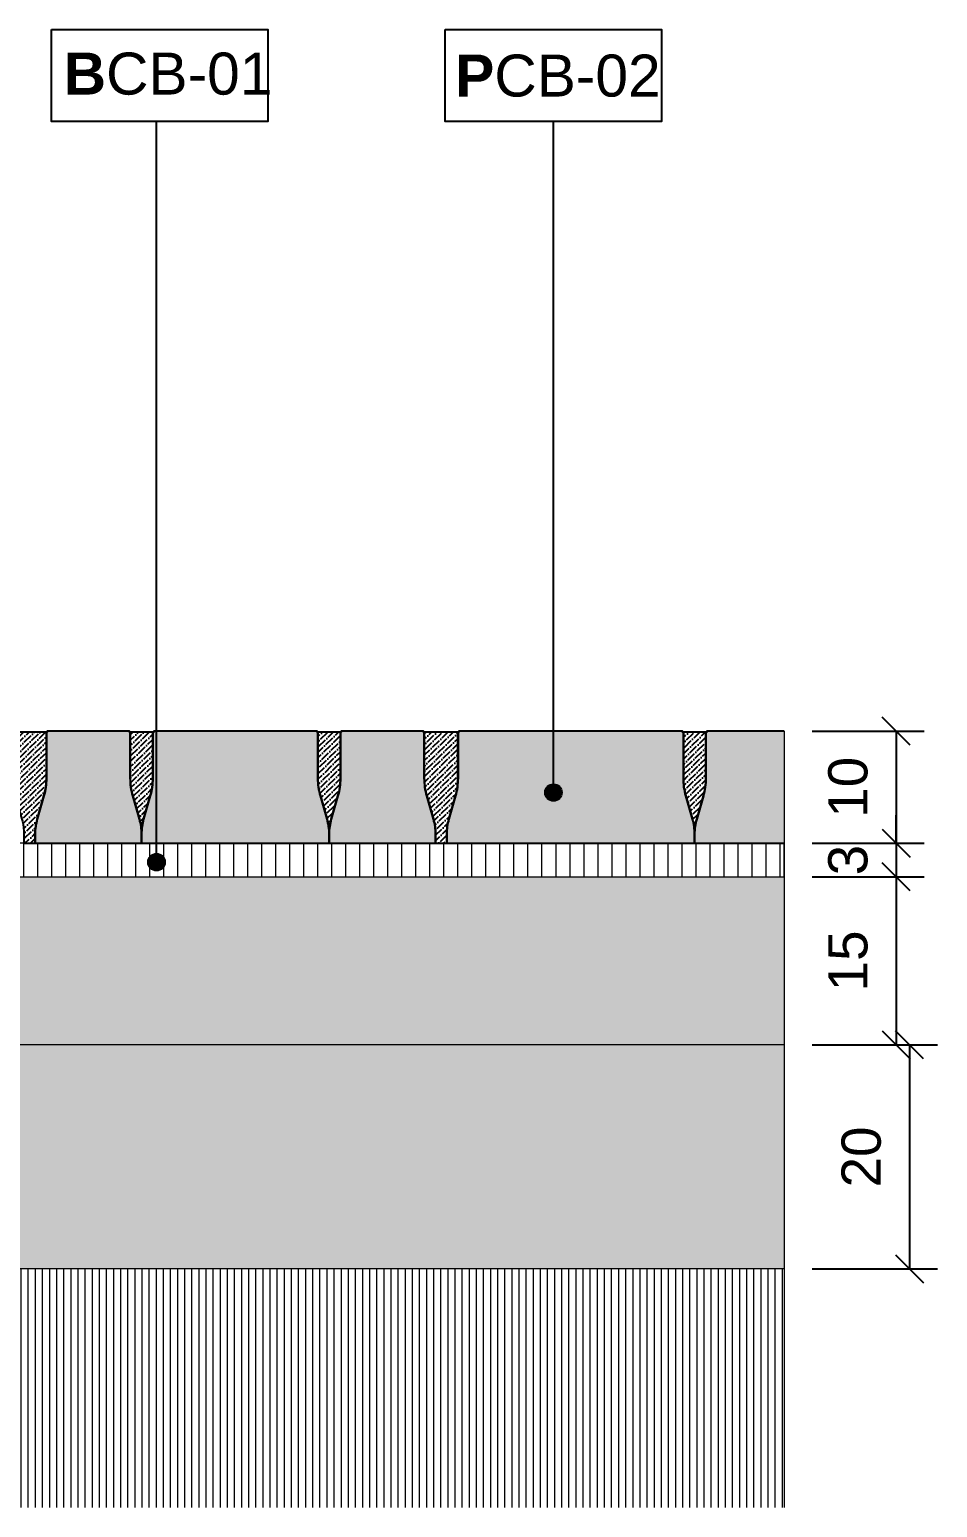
# Model space of a CAD drawing. Header units: metres. Extents: x -325 to 301, y -147 to 149.
# Drawn here: x 70.165 to 70.975, y 58.043 to 59.362 of the extents above; entities that cross this region are included whole.
import ezdxf

# ---------------------------------------------------------------- set-up
doc = ezdxf.new("R2010")
doc.units = ezdxf.units.M
doc.layers.get('Defpoints').update_dxf_attribs({"lineweight": 13})
doc.layers.add('-aux', color=50, linetype='Continuous', plot=False)
doc.layers.add('0-TX-1_25', color=7, linetype='Continuous', true_color=0x3f4f7f)
doc.layers.add('EIT_3 TR sorra', color=7, linetype='Continuous', true_color=0xd8ceb0)
for name, color, linetype, lineweight, true_color in [('03-TR-Paviment_05_Open Joint Precast Pavements', 7, 'Continuous', 5, 0xb3b3b3), ('3-TR sorra granitica', 7, 'Continuous', 0, 0xf2dac9), ('3-TR tot_u', 7, 'Continuous', 5, 0x787878)]:
    doc.layers.add(name, color=color, linetype=linetype, lineweight=lineweight, true_color=true_color)
for name, color, linetype, lineweight in [('1-CM', 7, 'Continuous', 0), ('2-L-secció', 1, 'Continuous', 0), ('3-TR Seleccionat', 44, 'Continuous', 0), ('3-TR Tot-u', 37, 'Continuous', 0)]:
    doc.layers.add(name, color=color, linetype=linetype, lineweight=lineweight)
for name, color, linetype in [('1-L- kodolé', 7, 'Continuous'), ('A-KEYPLAN_HATCH', 7, 'Continuous'), ('A_TEXT_2', 7, 'Continuous')]:
    doc.layers.add(name, color=color, linetype=linetype)
doc.styles.get("Standard").update_dxf_attribs({"font": 'arial.ttf'})
doc.dimstyles.new('ISO-25', dxfattribs={"dimtxt": 0.1, "dimasz": 0.1, "dimexe": 0.1, "dimexo": 0.1, "dimgap": 0.1, "dimtad": 1, "dimdec": 0, "dimlfac": 100, "dimzin": 9, "dimtxsty": 'Standard', "dimblk": 'OBLIQUE', "dimcen": 0.1, "dimadec": 0, "dimazin": 0, "dimtfac": 1, "dimtdec": 0, "dimtmove": 0, "dimatfit": 3, "dimldrblk": 'OBLIQUE', "dimfxl": 1, "dimarcsym": 0})

# ---------------------------------------------------------------- blocks, each defined once
blk = doc.blocks.new('hatch keyplan 2')
at = {"layer": 'A-KEYPLAN_HATCH'}
blk.add_lwpolyline([(0, 0.005476596624248486), (0.012874798693294, 0.005476596623793739), (0.012874798693294, -2.273736754432321e-13), (0, 0)], close=True, dxfattribs=at)
blk = doc.blocks.new('hatch keyplan')
at = {"layer": 'A-KEYPLAN_HATCH'}
blk.add_blockref('hatch keyplan 2', (1.430579833341536, 0.8521467901477053), dxfattribs=at)
blk = doc.blocks.new('B-CB01')
at = {"layer": 'A-KEYPLAN_HATCH'}
blk.add_blockref('hatch keyplan', (-1.430579833341536, -0.8521467901477052), dxfattribs=at)
at = {"layer": 'A_TEXT_2', "insert": (-0.0007977308478921419, 0.004105509799023688), "char_height": 0.0025, "attachment_point": 1}
blk.add_mtext_dynamic_manual_height_columns('\\pi0.00152;{\\fArial|b1|i0|c0|p34;B}CB-01', width=0.01456192034901793, gutter_width=0.015, heights=[0], dxfattribs=at)
blk = doc.blocks.new('POINT')
at = {"layer": '0-TX-1_25'}
h = blk.add_hatch(dxfattribs=at)
h.set_pattern_fill('ANGLE', color=256)
h.set_pattern_definition([(0, (-83.74681484067048, -12.72584030761209), (0, 6.985), [5.08, -1.905]), (90, (-83.74681484067048, -12.72584030761209), (-6.985, 4.277078946022131e-16), [5.08, -1.905])])
edge = h.paths.add_edge_path()
edge.add_arc((0, 0), 0.0075, 0, 360)
h = blk.add_hatch(color=256, dxfattribs=at)
h.dxf.hatch_style = 1
edge = h.paths.add_edge_path()
edge.add_arc((0, 0), 0.0075, 0, 360)
blk.add_circle((0, 0), 0.0075, dxfattribs=at)
blk = doc.blocks.new('PCB03')
at = {"layer": 'A-KEYPLAN_HATCH'}
blk.add_blockref('hatch keyplan', (-1.42957983326266, -0.8521467901535917), dxfattribs=at)
at = {"layer": 'A_TEXT_2', "insert": (0.0002022692309803231, 0.0039881901570753), "char_height": 0.0025, "attachment_point": 1}
blk.add_mtext_dynamic_manual_height_columns('\\pi0.00139;{\\fArial|b1|i0|c0|p34;P}CB-02', width=0.01456192034901793, gutter_width=0.015, heights=[0], dxfattribs=at)
blk = doc.blocks.new('_Oblique')
at = {"color": 0, "lineweight": -2}
blk.add_line((-0.499999999995058, -0.4999999998130015), (0.500000000028669, 0.500000000163238), dxfattribs=at)
blk = doc.blocks.new('*D1254')
at = {"layer": '0-TX-1_25', "color": 0, "lineweight": -2, "transparency": 16777216}
for p, q in [((70.8635911188632, 58.73575805914861), (70.96341503581162, 58.73575805914861)), ((70.93841503581162, 58.73575805914861), (70.93841503581162, 58.63575827706367)), ((70.86359127852428, 58.63575827706367), (70.96341503581162, 58.63575827706367))]:
    blk.add_line(p, q, dxfattribs=at)
at = {"layer": 'Defpoints', "color": 0, "transparency": 16777216}
for p in [(70.83859111886319, 58.73575805914861), (70.83859127852428, 58.63575827706367), (70.93841503581162, 58.63575827706367)]:
    blk.add_point(p, dxfattribs=at)
at = {"layer": '0-TX-1_25', "color": 0, "lineweight": -2, "transparency": 16777216, "xscale": 0.025, "yscale": 0.025, "zscale": 0.025}
for p, rotation in [((70.93841503581162, 58.73575805914861), 90), ((70.93841503581162, 58.63575827706367), 270)]:
    blk.add_blockref('_Oblique', p, dxfattribs=dict(at, rotation=rotation))
at = {"layer": '0-TX-1_25', "color": 0, "transparency": 16777216, "insert": (70.89554498124136, 58.6857581681061), "char_height": 0.035, "attachment_point": 5, "rotation": 90}
blk.add_mtext('10', dxfattribs=at)
blk = doc.blocks.new('*D1255')
at = {"layer": '0-TX-1_25', "color": 0, "lineweight": -2, "transparency": 16777216}
for p, q in [((70.93841503581119, 58.63575803531209), (70.93841503581119, 58.66075803531209)), ((70.8635911188632, 58.63575803531209), (70.9634150358112, 58.63575803531209)), ((70.93841503581119, 58.63575803531209), (70.93841503581119, 58.60575823815276)), ((70.86359111746621, 58.60575823815276), (70.9634150358112, 58.60575823815276)), ((70.93841503581119, 58.60575823815276), (70.93841503581119, 58.58075823815276))]:
    blk.add_line(p, q, dxfattribs=at)
at = {"layer": 'Defpoints', "color": 0, "transparency": 16777216}
for p in [(70.83859111886319, 58.63575803531209), (70.83859111746621, 58.60575823815276), (70.93841503581119, 58.60575823815276)]:
    blk.add_point(p, dxfattribs=at)
at = {"layer": '0-TX-1_25', "color": 0, "lineweight": -2, "transparency": 16777216, "xscale": 0.025, "yscale": 0.025, "zscale": 0.025}
for p, rotation in [((70.93841503581119, 58.63575803531209), 270), ((70.93841503581119, 58.60575823815276), 90)]:
    blk.add_blockref('_Oblique', p, dxfattribs=dict(at, rotation=rotation))
at = {"layer": '0-TX-1_25', "color": 0, "transparency": 16777216, "insert": (70.89553304399674, 58.62075813673238), "char_height": 0.035, "attachment_point": 5, "rotation": 90}
blk.add_mtext('3', dxfattribs=at)
blk = doc.blocks.new('*D1256')
at = {"layer": '0-TX-1_25', "color": 0, "lineweight": -2, "transparency": 16777216}
for p, q in [((70.86359111746621, 58.60575823815276), (70.96341503581174, 58.60575823815276)), ((70.93841503581173, 58.60575823815276), (70.93841503581173, 58.45575805428816)), ((70.86359111746621, 58.45575805428816), (70.96341503581174, 58.45575805428816))]:
    blk.add_line(p, q, dxfattribs=at)
at = {"layer": 'Defpoints', "color": 0, "transparency": 16777216}
for p in [(70.83859111746621, 58.60575823815276), (70.83859111746621, 58.45575805428816), (70.93841503581173, 58.45575805428816)]:
    blk.add_point(p, dxfattribs=at)
at = {"layer": '0-TX-1_25', "color": 0, "lineweight": -2, "transparency": 16777216, "xscale": 0.025, "yscale": 0.025, "zscale": 0.025}
for p, rotation in [((70.93841503581173, 58.60575823815276), 90), ((70.93841503581173, 58.45575805428816), 270)]:
    blk.add_blockref('_Oblique', p, dxfattribs=dict(at, rotation=rotation))
at = {"layer": '0-TX-1_25', "color": 0, "transparency": 16777216, "insert": (70.89554498124147, 58.53075814622043), "char_height": 0.035, "attachment_point": 5, "rotation": 90}
blk.add_mtext('15', dxfattribs=at)
blk = doc.blocks.new('*D1257')
at = {"layer": '0-TX-1_25', "color": 0, "lineweight": -2, "transparency": 16777216}
for p, q in [((70.8635911188632, 58.45575805428816), (70.97529335593393, 58.45575805428816)), ((70.95029335593392, 58.45575805428816), (70.95029335593392, 58.25575824090895)), ((70.86356763700488, 58.25575824090895), (70.97529335593393, 58.25575824090895))]:
    blk.add_line(p, q, dxfattribs=at)
at = {"layer": 'Defpoints', "color": 0, "transparency": 16777216}
for p in [(70.83859111886319, 58.45575805428816), (70.83856763700487, 58.25575824090895), (70.95029335593392, 58.25575824090895)]:
    blk.add_point(p, dxfattribs=at)
at = {"layer": '0-TX-1_25', "color": 0, "lineweight": -2, "transparency": 16777216, "xscale": 0.025, "yscale": 0.025, "zscale": 0.025}
for p, rotation in [((70.95029335593392, 58.45575805428816), 90), ((70.95029335593392, 58.25575824090895), 270)]:
    blk.add_blockref('_Oblique', p, dxfattribs=dict(at, rotation=rotation))
at = {"layer": '0-TX-1_25', "color": 0, "transparency": 16777216, "insert": (70.90742330136366, 58.35575814759852), "char_height": 0.035, "attachment_point": 5, "rotation": 90}
blk.add_mtext('20', dxfattribs=at)

msp = doc.modelspace()

# ---------------------------------------------------------------- hatches: boundary and pattern name
at = {"layer": '03-TR-Paviment_05_Open Joint Precast Pavements'}
h = msp.add_hatch(color=256, dxfattribs=at)
h.dxf.hatch_style = 1
edge = h.paths.add_edge_path()
edge.add_line((70.26484934804806, 58.63575806146221), (70.26484934944504, 58.64395383981721))
edge.add_arc((70.21643178617005, 58.64395383878681), 0.04841756327499525, 1.219342830795449e-06, 15.99902034572975)
edge.add_line((70.26297396333733, 58.65729873211788), (70.25702732248077, 58.67803846722202))
edge.add_arc((70.31195849470622, 58.6937887080544), 0.05714458651823488, 179.9999984310458, 195.9990175573292, ccw=False)
edge.add_line((70.25481390818798, 58.69378870961921), (70.25481390772232, 58.73491398388254))
edge.add_line((70.25481390772232, 58.73491398388254), (70.25401670258337, 58.73491398481386))
edge.add_line((70.25401670258337, 58.73491398481386), (70.2540167035147, 58.73575806062402))
edge.add_line((70.2540167035147, 58.73575806062402), (70.18071890860641, 58.73575806108968))
edge.add_line((70.18071890860641, 58.73575806108968), (70.18071890860641, 58.73491398295121))
edge.add_line((70.18071890860641, 58.73491398295121), (70.17992170253613, 58.73491398760783))
edge.add_line((70.17992170253613, 58.73491398760783), (70.17992170346746, 58.69378871008487))
edge.add_arc((70.12277711529244, 58.69378870828723), 0.0571445881750208, -15.999017323880423, 1.8024007886197069e-06, ccw=False)
edge.add_line((70.17770828917467, 58.67803846722202), (70.17176164924943, 58.65729872792693))
edge.add_arc((70.21830381505208, 58.64395383788246), 0.0484175514447011, 164.0009796861759, 179.9999988125665)
edge.add_line((70.16988626360738, 58.64395383888589), (70.1698862645387, 58.63575806053089))
edge.add_line((70.1698862645387, 58.63575806053089), (70.26484934804806, 58.63575806146221))
h = msp.add_hatch(color=256, dxfattribs=at)
h.dxf.hatch_style = 1
edge = h.paths.add_edge_path()
edge.add_line((70.43234051024386, 58.63575806099655), (70.4323405097782, 58.64395383981721))
edge.add_arc((70.38392295051526, 58.64395384329149), 0.04841755926294423, 359.9999958886527, 375.9990150150401)
edge.add_line((70.43046512506747, 58.65729873118656), (70.42451848467657, 58.6780384662907))
edge.add_arc((70.47944966163953, 58.69378870947835), 0.05714459172141124, 179.999999391869, 195.9990185181498, ccw=False)
edge.add_line((70.42230506991812, 58.69378871008487), (70.42230506945246, 58.7349139843482))
edge.add_line((70.42230506945246, 58.7349139843482), (70.42150786431351, 58.73491398481386))
edge.add_line((70.42150786431351, 58.73491398481386), (70.42150786431351, 58.73575806062402))
edge.add_line((70.42150786431351, 58.73575806062402), (70.27568199304709, 58.73575806202101))
edge.add_line((70.27568199304709, 58.73575806202101), (70.27568199397841, 58.73491398341687))
edge.add_line((70.27568199397841, 58.73491398341687), (70.2748847883738, 58.73491398807349))
edge.add_line((70.2748847883738, 58.73491398807349), (70.27488478883946, 58.69378871055054))
edge.add_arc((70.21774020019878, 58.69378871206645), 0.05714458864068208, 344.0009793537936, 359.99999848007474, ccw=False)
edge.add_line((70.27267137361535, 58.67803846768768), (70.26672473415577, 58.65729872792693))
edge.add_arc((70.31326690161521, 58.64395383764963), 0.0484175531014875, 164.0009799617028, 179.9999990880909)
edge.add_line((70.26484934851372, 58.64395383842023), (70.26484934804806, 58.63575806146221))
edge.add_line((70.26484934804806, 58.63575806146221), (70.43234051024386, 58.63575806099655))
h = msp.add_hatch(color=256, dxfattribs=at)
h.dxf.hatch_style = 1
edge = h.paths.add_edge_path()
edge.add_line((70.52730359561586, 58.63575805354597), (70.52730359561586, 58.6439538328323))
edge.add_arc((70.47888603376482, 58.64395382991228), 0.04841756185103927, 3.455446624970365e-06, 15.99902258183602)
edge.add_line((70.52542820904249, 58.6572987246673), (70.51948156911725, 58.67803845930578))
edge.add_arc((70.57441274299948, 58.69378870037099), 0.0571445881750213, 179.9999981975992, 195.9990173238804, ccw=False)
edge.add_line((70.51726815482446, 58.69378870216863), (70.5172681543588, 58.73491397736328))
edge.add_line((70.5172681543588, 58.73491397736328), (70.51647094921985, 58.73491397876026))
edge.add_line((70.51647094921985, 58.73491397876026), (70.51647094968551, 58.7357580536391))
edge.add_line((70.51647094968551, 58.7357580536391), (70.44317315524289, 58.73575805410476))
edge.add_line((70.44317315524289, 58.73575805410476), (70.44317315524289, 58.73491397689762))
edge.add_line((70.44317315524289, 58.73491397689762), (70.44237594963828, 58.73491397969158))
edge.add_line((70.44237594963828, 58.73491397969158), (70.44237594917261, 58.69378870403128))
edge.add_arc((70.38523135602726, 58.69378870153514), 0.05714459314535252, -15.99901662354199, 2.502740585441643e-06, ccw=False)
edge.add_line((70.44016253487983, 58.67803845977144), (70.43421589495459, 58.65729872094201))
edge.add_arc((70.48075806619325, 58.6439538335126), 0.04841755594938513, 164.0009844339112, 180.0000035602989)
edge.add_line((70.43234051024386, 58.64395383050399), (70.43234051024386, 58.63575805308031))
edge.add_line((70.43234051024386, 58.63575805308031), (70.52730359561586, 58.63575805354597))
h = msp.add_hatch(color=256, dxfattribs=at)
h.dxf.hatch_style = 1
edge = h.paths.add_edge_path()
edge.add_line((70.75854033423433, 58.63575804376708), (70.75854033563131, 58.64395382258775))
edge.add_arc((70.71012277755949, 58.64395382251563), 0.04841755807181869, 8.533618166016224e-08, 15.99901921172602)
edge.add_line((70.75666494998926, 58.65729871349143), (70.7507183091327, 58.67803844859557))
edge.add_arc((70.80564948632849, 58.69378869012644), 0.05714459148858048, 179.999997730706, 195.9990168569869, ccw=False)
edge.add_line((70.74850489483991, 58.69378869238975), (70.74850489483991, 58.73491396665307))
edge.add_line((70.74850489483991, 58.73491396665307), (70.7477076892353, 58.73491396711873))
edge.add_line((70.7477076892353, 58.73491396711873), (70.7477076892353, 58.73575804432588))
edge.add_line((70.7477076892353, 58.73575804432588), (70.54813623992571, 58.73575804479154))
edge.add_line((70.54813623992571, 58.73575804479154), (70.54813624039137, 58.73491396665307))
edge.add_line((70.54813624039137, 58.73491396665307), (70.54733903525242, 58.7349139699127))
edge.add_line((70.54733903525242, 58.7349139699127), (70.5473390343211, 58.69378869378673))
edge.add_arc((70.49019444472214, 58.69378869009947), 0.05714458959896274, -15.999015429272617, 3.6970104133615678e-06, ccw=False)
edge.add_line((70.54512562049398, 58.67803845045822), (70.53917898010307, 58.65729871116312))
edge.add_arc((70.58572114637138, 58.64395382443221), 0.04841755097903953, 164.0009836073357, 180.0000027337263)
edge.add_line((70.53730359539234, 58.64395382212209), (70.53730359492668, 58.63575804376708))
edge.add_line((70.53730359492668, 58.63575804376708), (70.75854033423433, 58.63575804376708))
h = msp.add_hatch(color=256, dxfattribs=at)
h.dxf.hatch_style = 1
edge = h.paths.add_edge_path()
edge.add_line((70.83859111886315, 58.73575806135791), (70.83859111886315, 58.63575806123966))
edge.add_line((70.83859111886316, 58.63575806123966), (70.75854033516565, 58.63575806146221))
edge.add_line((70.75854033516565, 58.63575806146221), (70.75854033563131, 58.64395383842023))
edge.add_arc((70.80695788873302, 58.6439538376496), 0.0484175531017139, 524.0009799617446, 539.9999990880573, ccw=False)
edge.add_line((70.76041572127336, 58.65729872792693), (70.76636236073293, 58.67803846768769))
edge.add_arc((70.711431187317, 58.69378871206639), 0.05714458864004259, 344.0009793947652, 359.9999985212207)
edge.add_line((70.76857577595705, 58.69378871055054), (70.76857577549139, 58.73491398807349))
edge.add_line((70.76857577549139, 58.73491398807349), (70.769372981096, 58.73491398341687))
edge.add_line((70.769372981096, 58.73491398341687), (70.76937298016468, 58.73575806202101))
edge.add_line((70.76937298016468, 58.73575806202101), (70.83859111886315, 58.73575806135791))
at = {"layer": '3-TR Seleccionat'}
h = msp.add_hatch(dxfattribs=at)
h.set_pattern_fill('ANSI31', color=256, scale=0.002, angle=225, style=0)
h.set_pattern_definition([(270, (441145.4500372622, -650778.3606754715), (-0.00635, -1.734723475976807e-18), [])])
h.paths.add_polyline_path([(70.83859111886316, 58.25575823815273), (70.83859111700285, 58.04290492563746), (68.00319703128964, 58.0429049251718), (68.00319703119655, 58.25438388771381), (69.59463289343628, 58.25575828026784)])
at = {"layer": '3-TR sorra granitica'}
h = msp.add_hatch(dxfattribs=at)
h.set_pattern_fill('LINE', color=256, scale=0.09999999999999998, angle=54.35352778411538, style=0)
h.set_pattern_definition([(90.00000002286345, (91.6722997689965, 266.791406627779), (-0.0125, -4.988090669677536e-12), [])])
h.paths.add_polyline_path([(69.26185970712761, 58.60575825360166), (69.27004910257507, 58.63575825439423), (68.00319703170875, 58.63575823608519), (68.00319703077743, 58.60575823582442)])
h.paths.add_polyline_path([(69.57657580061712, 58.63575825882426), (69.58395842180398, 58.60575825815096), (70.83859111746618, 58.6057582758713), (70.83859111793184, 58.63575827706339)])
at = {"layer": '3-TR Tot-u'}
h = msp.add_hatch(dxfattribs=at)
h.set_pattern_fill('EARTH', color=256, scale=0.005, angle=-80.8247561036608, style=0)
h.set_pattern_definition([(279.1752438963392, (-118.9625174717181, 17.96984594188383), (0.03640645211205976, -0.02628108149624554), [0.03175, -0.03175]), (279.1752438963392, (-118.9507635591665, 17.9717444488743), (0.03640645211205976, -0.02628108149624554), [0.03175, -0.03175]), (279.1752438963392, (-118.939009646615, 17.97364295586476), (0.03640645211205976, -0.02628108149624554), [0.03175, -0.03175]), (9.175243896339197, (-118.934458840101, 17.97035782067773), (0.02628108149624554, 0.03640645211205976), [0.03175, -0.03175]), (9.175243896339197, (-118.9325603331105, 17.95860390812618), (0.02628108149624554, 0.03640645211205976), [0.03175, -0.03175]), (9.175243896339197, (-118.93066182612, 17.94684999557462), (0.02628108149624554, 0.03640645211205976), [0.03175, -0.03175])])
h.paths.add_polyline_path([(69.18186206277434, 58.25575826276072), (69.22757500538798, 58.45575829269485), (68.00319703124309, 58.45575833414706), (68.00319703124309, 58.25575828026784)])
h.paths.add_polyline_path([(69.62713008555798, 58.45575827916763), (69.68469231758294, 58.25575825529202), (70.83859111209202, 58.25575823815273), (70.83859111886316, 58.45575823815273)])
at = {"layer": '3-TR tot_u'}
h = msp.add_hatch(dxfattribs=at)
h.set_pattern_fill('AR-CONC', color=256, scale=0.0002, angle=90.26641431039367)
h.set_pattern_definition([(140.2664143103937, (269988.4054339312, -738412.7967293523), (0.003018358551071247, 0.03645136258436954), [0.00381, -0.04191]), (85.26641431039367, (269988.4054339312, -738412.7967293523), (-0.03817818106754276, -0.007226282933233686), [0.003048, -0.033528116834]), (190.7178590103937, (269988.4056854604, -738412.7936917485), (-0.03515982095845395, 0.02922507956224307), [0.00323800176, -0.03561804892000001]), (136.4506143103937, (269988.395274041, -738412.7967765942), (0.00815628255818146, 0.05425431968784703), [0.005715, -0.062865]), (186.9019719203937, (269988.3959537258, -738412.7922554049), (-0.04970546584793135, 0.04725021761608914), [0.004857004628, -0.053427121632]), (81.45056548039366, (269988.395274041, -738412.7967765942), (-0.04970546584550613, 0.04725021761879526), [0.004571993414, -0.050291946384]), (111.2664143103937, (269988.3977903926, -738412.7916848386), (0.02031182351307306, 0.03041765279537408), [0.00381, -0.04191]), (56.2664143103937, (269988.3977903926, -738412.7916848386), (-0.03689466829018208, 0.01218898497184377), [0.003048, -0.033528]), (161.7178593103937, (269988.3994830446, -738412.7891500342), (-0.01658284496692729, 0.04260663769872181), [0.003238001759999998, -0.03561798751999996]), (127.7664143103937, (269988.4054339312, -738412.7967293523), (-0.01691369723239765, 0.0005390813352213942), [0, -0.0331216, 0, -0.034036, 0, -0.033655]), (97.76641431039367, (269988.4054339312, -738412.7967293523), (-0.02009803784807661, 0.01327062430379522), [0, -0.0194056, 0, -0.0323596, 0, -0.012827]), (57.76641431039366, (269988.4054866059, -738412.8080576299), (0.001019642850235293, 0.02712315336894964), [0, -0.0127, 0, -0.039624, 0, -0.052578]), (47.76641431039366, (269988.4055102268, -738412.8131375749), (-0.005222997154178432, 0.02960187044262312), [0, -0.01651, 0, -0.0263144, 0, -0.037338])])
h.paths.add_polyline_path([(69.22757499848511, 58.45575826249408), (69.2618596527582, 58.60575805443165), (68.00319703124309, 58.60575823582442), (68.00319703124309, 58.45575828099357)])
h.paths.add_polyline_path([(69.58395847193043, 58.60575805445713), (69.62713009209435, 58.45575825645707), (70.83859111886316, 58.45575823815273), (70.83859111886316, 58.6057582758713)])
at = {"layer": 'EIT_3 TR sorra'}
h = msp.add_hatch(dxfattribs=at)
h.set_pattern_fill('ANSI36', color=256, scale=0.001075000000000009, angle=-0.5853068080104545, style=0, double=1)
h.set_pattern_definition([(44.41469319198954, (38.93384821601498, -11.57189417253867), (0.001877787426372729, 0.006618133599094154), [0.00853281250000004, -0.00170656250000001, 0, -0.00170656250000001])])
edge = h.paths.add_edge_path()
edge.add_line((70.1598862670572, 58.63575513885177), (70.16988626453869, 58.63575825540823))
edge.add_line((70.16988626453869, 58.63575825540823), (70.16988371176069, 58.64395403440812))
edge.add_arc((70.21830125857782, 58.64396911696858), 0.04841754916632017, 164.0188290939622, 180.0178482200737, ccw=False)
edge.add_line((70.17175493987799, 58.65729950641398), (70.17769511592942, 58.67804109777652))
edge.add_arc((70.12275904094975, 58.69377422298586), 0.05714458472178788, 344.0188335243519, 360.0178526505693)
edge.add_line((70.17990362289754, 58.69379202852573), (70.1798908062369, 58.73492078929905))
edge.add_line((70.1798908062369, 58.73492078929905), (70.14981993034448, 58.73491141808206))
edge.add_line((70.14981993034448, 58.73491141808206), (70.1498327479263, 58.69378265757882))
edge.add_arc((70.20697733615843, 58.6938004600788), 0.05714459100517892, 180.0178496006768, 196.0168687269884)
edge.add_line((70.15205106945783, 58.67803310432448), (70.15800417083761, 58.65729522084563))
edge.add_arc((70.11146616544308, 58.64393583181302), 0.04841755075824079, 0.017851212097582447, 16.016870338310184, ccw=False)
edge.add_line((70.15988371385134, 58.64395091690238), (70.1598862670572, 58.63575513885177))
edge.add_line((70.1598862670572, 58.63575513885177), (70.16988626453869, 58.63575825540823))
h = msp.add_hatch(dxfattribs=at)
h.set_pattern_fill('ANSI36', color=256, scale=0.001075000000000009, angle=-0.5853068080104545, style=0, double=1)
h.set_pattern_definition([(44.41469319198954, (38.93384804153639, -11.57192395341143), (0.001877787426372729, 0.006618133599094154), [0.00853281250000004, -0.00170656250000001, 0, -0.00170656250000001])])
edge = h.paths.add_edge_path()
edge.add_line((70.26484952088063, 58.63575806146221), (70.2648469672095, 58.64395383949412))
edge.add_arc((70.31326451836644, 58.64396892624439), 0.0484175535074356, 164.0188340504449, 180.0178531765575, ccw=False)
edge.add_line((70.26671819434009, 58.65729931285841), (70.27265837089422, 58.6780409033091))
edge.add_arc((70.21772228525943, 58.69377403126273), 0.05714459572067044, 344.018833820474, 360.0178529466926)
edge.add_line((70.27486687820601, 58.69379183710137), (70.2748540626606, 58.73492060491009))
edge.add_line((70.2748540626606, 58.73492060491009), (70.25478318619498, 58.73491434823062))
edge.add_line((70.25478318619498, 58.73491434823062), (70.25479600032583, 58.69378558083105))
edge.add_arc((70.31194059055483, 58.69380338649447), 0.0571445930030311, 180.0178527718653, 196.0168718981762)
edge.add_line((70.25701432280661, 58.67803602714886), (70.26296742282797, 58.65729814268333))
edge.add_arc((70.21642942611219, 58.64393874332497), 0.04841754526547819, 0.017865790663677217, 16.016884916877416, ccw=False)
edge.add_line((70.26484696902385, 58.64395384073217), (70.26484952184862, 58.63575806056906))
h = msp.add_hatch(dxfattribs=at)
h.set_pattern_fill('ANSI36', color=256, scale=0.001075000000000009, angle=-0.5853068080104545, style=0, double=1)
h.set_pattern_definition([(44.41469319198954, (38.76635706655822, -11.5719305785216), (0.001877787426372729, 0.006618133599094154), [0.00853281250000004, -0.00170656250000001, 0, -0.00170656250000001])])
edge = h.paths.add_edge_path()
edge.add_line((70.4323404958588, 58.63575143635205), (70.43233794218766, 58.64394721438395))
edge.add_arc((70.4807554933446, 58.64396230113422), 0.0484175535074356, 164.0188340504449, 180.0178531765575, ccw=False)
edge.add_line((70.43420916931825, 58.65729268774825), (70.44014934587238, 58.67803427819893))
edge.add_arc((70.38521326023759, 58.69376740615257), 0.05714459572067044, 344.018833820474, 360.0178529466926)
edge.add_line((70.44235785318418, 58.69378521199121), (70.44234503763876, 58.73491397979992))
edge.add_line((70.44234503763876, 58.73491397979992), (70.42227416117315, 58.73490772312045))
edge.add_line((70.42227416117315, 58.73490772312045), (70.42228697530399, 58.69377895572088))
edge.add_arc((70.47943156553299, 58.69379676138431), 0.0571445930030311, 180.0178527718653, 196.0168718981762)
edge.add_line((70.42450529778478, 58.6780294020387), (70.43045839780613, 58.65729151757316))
edge.add_arc((70.38392040109035, 58.6439321182148), 0.04841754526547819, 0.017865790663677217, 16.016884916877416, ccw=False)
edge.add_line((70.43233794400201, 58.643947215622), (70.43234049682678, 58.63575143545889))
h = msp.add_hatch(dxfattribs=at)
h.set_pattern_fill('ANSI36', color=256, scale=0.001075000000000009, angle=-0.5853068080104545, style=0, double=1)
h.set_pattern_definition([(44.41469319198954, (38.56643088562696, -11.57189416064033), (0.001877787426372729, 0.006618133599094154), [0.00853281250000004, -0.00170656250000001, 0, -0.00170656250000001])])
edge = h.paths.add_edge_path()
edge.add_line((70.52730359744521, 58.63575515075011), (70.5373035949267, 58.63575826730657))
edge.add_line((70.5373035949267, 58.63575826730657), (70.5373010421487, 58.64395404630646))
edge.add_arc((70.58571858896583, 58.64396912886693), 0.04841754916632017, 164.0188290939622, 180.0178482200737, ccw=False)
edge.add_line((70.539172270266, 58.65729951831233), (70.54511244631743, 58.67804110967487))
edge.add_arc((70.49017637133775, 58.6937742348842), 0.05714458472178788, 344.0188335243519, 360.0178526505693)
edge.add_line((70.54732095328555, 58.69379204042407), (70.5473081366249, 58.73492080119739))
edge.add_line((70.5473081366249, 58.73492080119739), (70.51723726073249, 58.7349114299804))
edge.add_line((70.51723726073249, 58.7349114299804), (70.51725007831432, 58.69378266947716))
edge.add_arc((70.57439466654644, 58.69380047197709), 0.0571445910051647, 180.017849600627, 196.0168687269404)
edge.add_line((70.51946839984583, 58.67803311622282), (70.52542150122562, 58.65729523274398))
edge.add_arc((70.47888349583108, 58.64393584371136), 0.04841755075824079, 0.017851212097582447, 16.016870338310184, ccw=False)
edge.add_line((70.52730104423935, 58.64395092880072), (70.52730359744521, 58.63575515075011))
edge.add_line((70.52730359744521, 58.63575515075011), (70.5373035949267, 58.63575826730657))
h = msp.add_hatch(dxfattribs=at)
h.set_pattern_fill('ANSI36', color=256, scale=0.001075000000000009, angle=-0.5853068080104545, style=0, double=1)
h.set_pattern_definition([(44.41469319198954, (38.44015722818265, -11.5719237404026), (0.001877787426372729, 0.006618133599094154), [0.00853281250000004, -0.00170656250000001, 0, -0.00170656250000001])])
edge = h.paths.add_edge_path()
edge.add_line((70.75854033423437, 58.63575827447104), (70.75853778056323, 58.64395405250295))
edge.add_arc((70.80695533172018, 58.64396913925322), 0.0484175535074356, 164.0188340504449, 180.0178531765575, ccw=False)
edge.add_line((70.76040900769382, 58.65729952586724), (70.76634918424796, 58.67804111631793))
edge.add_arc((70.71141309861316, 58.69377424427157), 0.05714459572067044, 344.018833820474, 360.0178529466926)
edge.add_line((70.76855769155975, 58.6937920501102), (70.76854487601433, 58.73492081791892))
edge.add_line((70.76854487601433, 58.73492081791892), (70.74847399954872, 58.73491456123945))
edge.add_line((70.74847399954872, 58.73491456123945), (70.74848681367956, 58.69378579383988))
edge.add_arc((70.80563140390856, 58.6938035995033), 0.0571445930030311, 180.0178527718653, 196.0168718981762)
edge.add_line((70.75070513616035, 58.6780362401577), (70.7566582361817, 58.65729835569216))
edge.add_arc((70.71012023946592, 58.6439389563338), 0.04841754526547819, 0.017865790663677217, 16.016884916877416, ccw=False)
edge.add_line((70.75853778237759, 58.643954053741), (70.75854033520235, 58.63575827357789))

# ---------------------------------------------------------------- linework, layer by layer
at = {"layer": '-aux'}
for points in [[(70.1598862670572, 58.63575513885177), (70.16988626453869, 58.63575825540823), (70.16988371176069, 58.64395403440812, -0.06992251114754273), (70.17175493987799, 58.65729950641398), (70.17769511592942, 58.67804109777652, 0.06992251114800961), (70.17990362289754, 58.69379202852573), (70.1798908062369, 58.73492078929905), (70.14981993034448, 58.73491141808206), (70.1498327479263, 58.69378265757882, 0.0699225111484148), (70.15205106945783, 58.67803310432448), (70.15800417083761, 58.65729522084563, -0.06992251114798485), (70.15988371385134, 58.64395091690238), (70.1598862670572, 58.63575513885177), (70.16988626453869, 58.63575825540823)], [(70.26484952184862, 58.63575806056906), (70.26484952088063, 58.63575806146221), (70.2648469672095, 58.64395383949412, -0.06992251114754273), (70.26671819434009, 58.65729931285841), (70.27265837089422, 58.6780409033091, 0.06992251114800961), (70.27486687820601, 58.69379183710137), (70.2748540626606, 58.73492060491009), (70.25478318619498, 58.73491434823062), (70.25479600032583, 58.69378558083105, 0.0699225111484148), (70.25701432280661, 58.67803602714886), (70.26296742282797, 58.65729814268333, -0.06992251114798485), (70.26484696902385, 58.64395384073217), (70.26484952184862, 58.63575806056906), (70.26484952088063, 58.63575806146221)], [(70.43234049682678, 58.63575143545889), (70.4323404958588, 58.63575143635205), (70.43233794218766, 58.64394721438395, -0.06992251114754273), (70.43420916931825, 58.65729268774825), (70.44014934587238, 58.67803427819893, 0.06992251114800961), (70.44235785318418, 58.69378521199121), (70.44234503763876, 58.73491397979992), (70.42227416117315, 58.73490772312045), (70.42228697530399, 58.69377895572088, 0.0699225111484148), (70.42450529778478, 58.6780294020387), (70.43045839780613, 58.65729151757316, -0.06992251114798485), (70.43233794400201, 58.643947215622), (70.43234049682678, 58.63575143545889), (70.4323404958588, 58.63575143635205)], [(70.52730359744521, 58.63575515075011), (70.5373035949267, 58.63575826730657), (70.5373010421487, 58.64395404630646, -0.06992251114754273), (70.539172270266, 58.65729951831233), (70.54511244631743, 58.67804110967487, 0.06992251114800961), (70.54732095328555, 58.69379204042407), (70.5473081366249, 58.73492080119739), (70.51723726073249, 58.7349114299804), (70.51725007831432, 58.69378266947716, 0.0699225111484148), (70.51946839984583, 58.67803311622282), (70.52542150122562, 58.65729523274398, -0.06992251114798485), (70.52730104423935, 58.64395092880072), (70.52730359744521, 58.63575515075011), (70.5373035949267, 58.63575826730657)], [(70.75854033520235, 58.63575827357789), (70.75854033423437, 58.63575827447104), (70.75853778056323, 58.64395405250295, -0.06992251114754273), (70.76040900769382, 58.65729952586724), (70.76634918424796, 58.67804111631793, 0.06992251114800961), (70.76855769155975, 58.6937920501102), (70.76854487601433, 58.73492081791892), (70.74847399954872, 58.73491456123945), (70.74848681367956, 58.69378579383988, 0.0699225111484148), (70.75070513616035, 58.6780362401577), (70.7566582361817, 58.65729835569216, -0.06992251114798485), (70.75853778237759, 58.643954053741), (70.75854033520235, 58.63575827357789), (70.75854033423437, 58.63575827447104)]]:
    msp.add_lwpolyline(points, format="xyb", dxfattribs=at)
at = {"layer": '0-TX-1_25'}
for points in [[(70.27822345746478, 58.6189712435193), (70.27822345746476, 59.28002074416237)], [(70.63249896070496, 58.68103924582351), (70.63249896070496, 59.28002074416294)]]:
    msp.add_lwpolyline(points, dxfattribs=at)
at = {"layer": '1-CM'}
msp.add_line((69.57319701142454, 58.60575828099357), (70.83859111746618, 58.60575823815273), dxfattribs=at)
msp.add_lwpolyline([(69.60517578019034, 58.60575823582442), (70.83859111746618, 58.6057582758713), (70.83859111793184, 58.63575827706339), (69.60517578112166, 58.63575823608519)], close=True, dxfattribs=at)
for points in [[(70.83859111886316, 58.45575823815273), (69.62713008016554, 58.45575827916763)], [(70.83859111209202, 58.25575823815273), (68.00319703124309, 58.25575833414706)]]:
    msp.add_lwpolyline(points, dxfattribs=at)
at = {"layer": '1-L- kodolé'}
for points in [[(70.26484934804806, 58.63575806146221), (70.26484934944504, 58.64395383981721, 0.06992251114875708), (70.26297396333733, 58.65729873211788), (70.25702732248077, 58.67803846722202, -0.0699225111482901), (70.25481390818798, 58.69378870961921), (70.25481390772232, 58.73491398388254), (70.25401670258337, 58.73491398481386), (70.2540167035147, 58.73575806062402), (70.18071890860641, 58.73575806108968), (70.18071890860641, 58.73491398295121), (70.17992170253613, 58.73491398760783), (70.17992170346746, 58.69378871008487, -0.0699225111482901), (70.17770828917467, 58.67803846722202), (70.17176164924943, 58.65729872792693, 0.06992251114875708), (70.16988626360738, 58.64395383888589), (70.1698862645387, 58.63575806053089)], [(70.43234051024386, 58.63575806099655), (70.4323405097782, 58.64395383981721, 0.06992251114875708), (70.43046512506747, 58.65729873118656), (70.42451848467657, 58.6780384662907, -0.0699225111482901), (70.42230506991812, 58.69378871008487), (70.42230506945246, 58.7349139843482), (70.42150786431351, 58.73491398481386), (70.42150786431351, 58.73575806062402), (70.27568199304709, 58.73575806202101), (70.27568199397841, 58.73491398341687), (70.2748847883738, 58.73491398807349), (70.27488478883946, 58.69378871055054, -0.0699225111482901), (70.27267137361535, 58.67803846768768), (70.26672473415577, 58.65729872792693, 0.06992251114875708), (70.26484934851372, 58.64395383842023), (70.26484934804806, 58.63575806146221)], [(70.52730359561586, 58.63575805354597), (70.52730359561586, 58.6439538328323, 0.06992251114875708), (70.52542820904249, 58.6572987246673), (70.51948156911725, 58.67803845930578, -0.0699225111482901), (70.51726815482446, 58.69378870216863), (70.5172681543588, 58.73491397736328), (70.51647094921985, 58.73491397876026), (70.51647094968551, 58.7357580536391), (70.44317315524289, 58.73575805410476), (70.44317315524289, 58.73491397689762), (70.44237594963828, 58.73491397969158), (70.44237594917261, 58.69378870403128, -0.0699225111482901), (70.44016253487983, 58.67803845977144), (70.43421589495459, 58.65729872094201, 0.06992251114875708), (70.43234051024386, 58.64395383050399), (70.43234051024386, 58.63575805308031)], [(70.75854033423433, 58.63575804376708), (70.75854033563131, 58.64395382258775, 0.06992251114875708), (70.75666494998926, 58.65729871349143), (70.7507183091327, 58.67803844859557, -0.0699225111482901), (70.74850489483991, 58.69378869238975), (70.74850489483991, 58.73491396665307), (70.7477076892353, 58.73491396711873), (70.7477076892353, 58.73575804432588), (70.54813623992571, 58.73575804479154), (70.54813624039137, 58.73491396665307), (70.54733903525242, 58.7349139699127), (70.5473390343211, 58.69378869378673, -0.0699225111482901), (70.54512562049398, 58.67803845045822), (70.53917898010307, 58.65729871116312, 0.06992251114875708), (70.53730359539234, 58.64395382212209), (70.53730359492668, 58.63575804376708)]]:
    msp.add_lwpolyline(points, format="xyb", close=True, dxfattribs=at)
msp.add_lwpolyline([(70.83859111886316, 58.73575803553015), (70.76937297876769, 58.73575803640963), (70.76937297969901, 58.7349139578055), (70.76857577316308, 58.73491396199645), (70.76857577502572, 58.69378868493916, -0.0699225111482901), (70.76636236073294, 58.67803844254198), (70.76041572034204, 58.65729870278122, 0.06992251114875708), (70.75854033563131, 58.64395381374018), (70.75854033516565, 58.63575803491952), (70.83859111886316, 58.63575803531206)], format="xyb", dxfattribs=at)
at = {"layer": '2-L-secció'}
msp.add_lwpolyline([(70.83859111886316, 58.73575805914858), (70.83859111886316, 58.04290492540463)], dxfattribs=at)

# ---------------------------------------------------------------- block references
at = {"layer": '0-TX-1_25', "xscale": 15, "yscale": 15, "zscale": 15}
msp.add_blockref('B-CB01', (70.18451527496977, 59.28002074416352), dxfattribs=at)
at = {"layer": '0-TX-1_25'}
for p in [(70.63249896070496, 58.68103924582351), (70.27822345746478, 58.6189712435193)]:
    msp.add_blockref('POINT', p, dxfattribs=at)
at = {"layer": 'A-KEYPLAN_HATCH', "xscale": 14.99999999999007, "yscale": 14.99999999999007, "zscale": 14.99999999999007}
msp.add_blockref('PCB03', (70.5209379693222, 59.28002074425237), dxfattribs=at)

# ---------------------------------------------------------------- dimensions: what is measured, and where the dimension line sits
at = {"layer": '0-TX-1_25'}
for base, p1, p2, picture, middle in [((70.93841503581162, 58.63575827706367), (70.83859111886316, 58.73575805914858), (70.83859127852425, 58.63575827706364), '*D1254', (70.89554498124136, 58.6857581681061)), ((70.93841503581173, 58.45575805428816), (70.83859111746618, 58.60575823815273), (70.83859111746618, 58.45575805428813), '*D1256', (70.89554498124147, 58.53075814622043)), ((70.95029335593392, 58.25575824090895), (70.83859111886316, 58.45575805428813), (70.83856763700484, 58.25575824090892), '*D1257', (70.90742330136366, 58.35575814759852))]:
    dim = msp.add_linear_dim(base=base, p1=p1, p2=p2, angle=90, dimstyle='ISO-25', override={"dimtxt": 0.035, "dimasz": 0.025, "dimexe": 0.025, "dimexo": 0.025, "dimgap": 0.025, "dimblk1": 'Oblique', "dimblk2": 'Oblique', "dimsah": 1, "dimfxl": 0.1, "dimfxlon": 1, "dimarcsym": 1}, dxfattribs=at)
    dim.commit()
    dim.dimension.update_dxf_attribs({"geometry": picture, "text_midpoint": middle})
dim = msp.add_linear_dim(base=(70.93841503581119, 58.60575823815276), p1=(70.83859111886316, 58.63575803531206), p2=(70.83859111746618, 58.60575823815273), angle=90, dimstyle='ISO-25', override={"dimtxt": 0.035, "dimasz": 0.025, "dimexe": 0.025, "dimexo": 0.025, "dimgap": 0.025, "dimblk1": 'Oblique', "dimblk2": 'Oblique', "dimsah": 1, "dimfxl": 0.1, "dimfxlon": 1, "dimarcsym": 1}, dxfattribs=at)
dim.commit()
dim.dimension.update_dxf_attribs({"geometry": '*D1255', "text_midpoint": (70.93841503581119, 58.62075813673238), "dimtype": 160})

doc.saveas('drawing.dxf')
